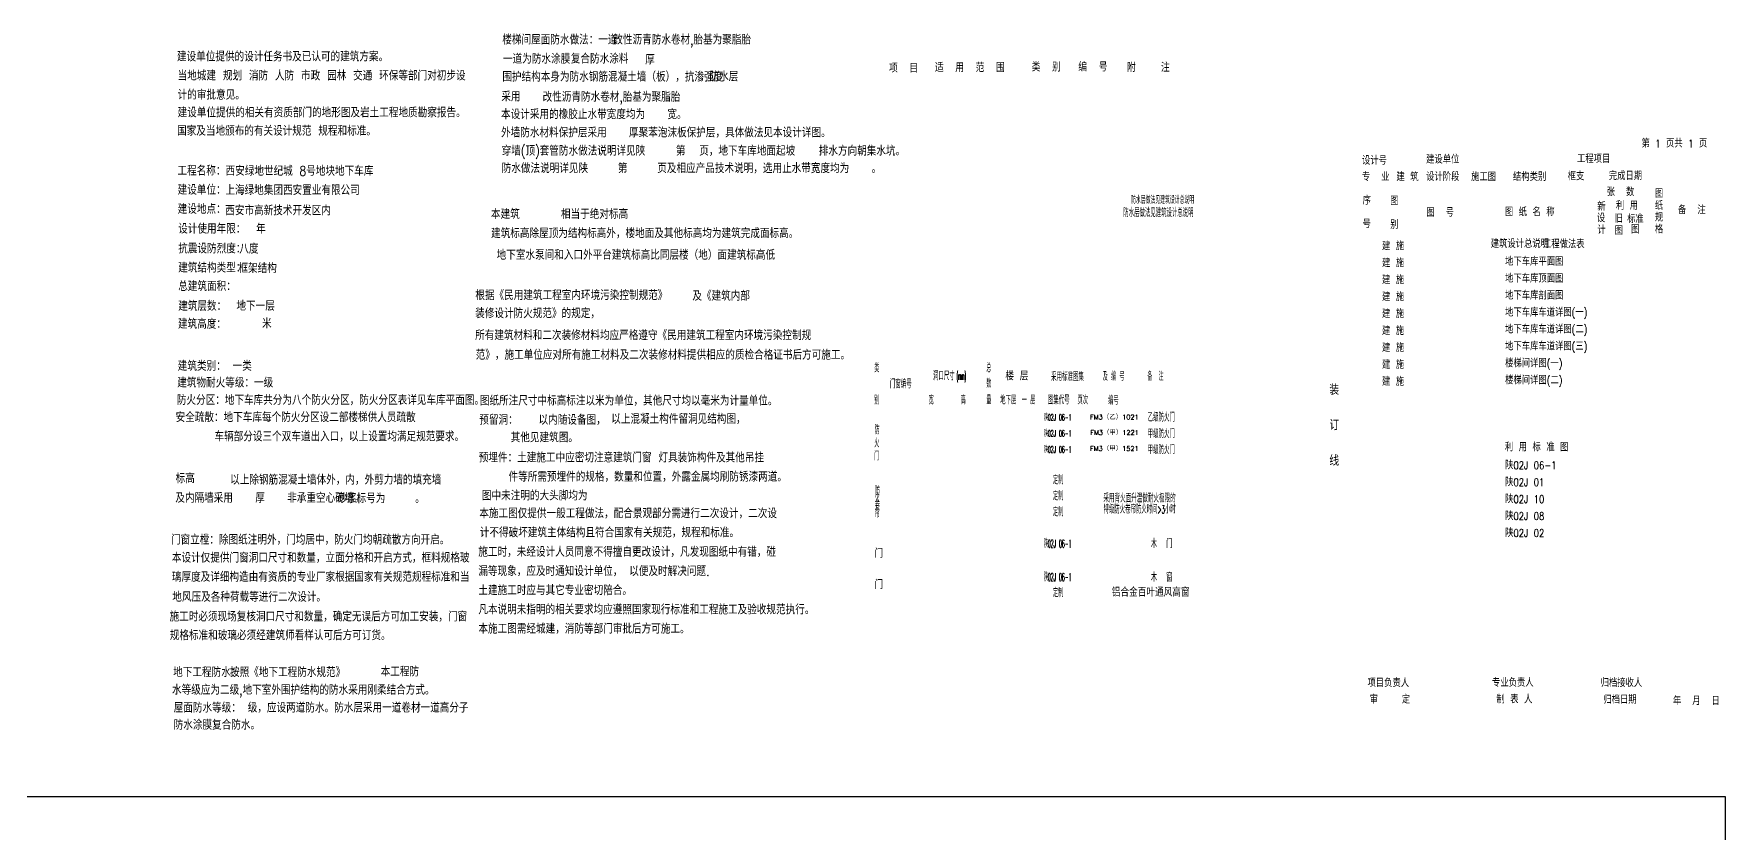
# Model space of a CAD drawing. Extents: x -542930 to 249594, y -301235 to 84515.
# Drawn here: x 165040 to 249594, y -92811 to -52852 of the extents above; entities that cross this region are included whole.
import ezdxf
from ezdxf.enums import TextEntityAlignment as Align

# ---------------------------------------------------------------- set-up
doc = ezdxf.new("R2010")
doc.units = 0
doc.header["$LTSCALE"] = 1000
doc.header["$MEASUREMENT"] = 0
doc.linetypes.add('10', pattern=[0])
for name, color, linetype in [('1', 7, 'CONTINUOUS'), ('230', 2, 'CONTINUOUS'), ('DOTE', 1, 'CONTINUOUS'), ('PUB_TEXT', 7, 'CONTINUOUS'), ('TEXT', 7, 'CONTINUOUS'), ('中文', 2, 'CONTINUOUS')]:
    doc.layers.add(name, color=color, linetype=linetype)
doc.styles.add('_HZFS1', font='txt', dxfattribs={"width": 0.8, "bigfont": 'HZTXT.SHX'})
doc.styles.add('_HZTXT', font='txt.shx', dxfattribs={"width": 0.8, "bigfont": 'hztxt.shx'})

# ---------------------------------------------------------------- blocks, each defined once
blk = doc.blocks.new('A$C78BF5C94')
at = {"layer": '中文', "style": '_HZTXT'}
for s, width, p, p2 in [('采用背火面升温做耐火极限的', 0.700054, (-0.2, 6.9), (44.9, 6.9)), ('特级防火卷帘防火时间>3小时', 0.655987, (-0.1, 0), (45, 0))]:
    blk.add_text(s, height=5, dxfattribs=dict(at, width=width)).set_placement(p, p2, align=Align.FIT)

msp = doc.modelspace()

# ---------------------------------------------------------------- linework, layer by layer
at = {"layer": 'TEXT'}
msp.add_lwpolyline([(-122155.993, -301235.058), (-122155.993, -90985.058), (249594.007, -90985.058), (249594.007, -301235.058)], close=True, dxfattribs=at)

# ---------------------------------------------------------------- block references
at = {"layer": 'DOTE', "color": 2, "linetype": '10', "xscale": 80, "yscale": 80, "zscale": 80}
msp.add_blockref('A$C78BF5C94', (218527.909, -76826.393), dxfattribs=at)

# ---------------------------------------------------------------- texts
at = {"layer": '1', "style": '_HZFS1', "width": 0.8}
for s, p in [('项  目', (207794.146, -54786.073)), (' 适  用  范  围', (209793.48, -54757.225)), ('类  别', (214922.751, -54729.598)), ('编  号', (217255.385, -54727.43)), ('附    注', (219687.123, -54751.703))]:
    msp.add_text(s, height=406.56, dxfattribs=at).set_placement(p)
at = {"layer": '230', "style": '_HZTXT'}
for s, p in [('FM3（乙）1021', (219058.185, -72131.845)), ('FM3（甲）1221', (219066.35, -72903.335)), ('FM3（甲）1521', (219058.185, -73705.474))]:
    msp.add_text(s, height=240, dxfattribs=at).set_placement(p, align=Align.CENTER)
at = {"layer": 'PUB_TEXT', "style": '_HZTXT', "width": 0.8}
for s, height, p in [('第 1 页共 1 页', 384.9178, (245410.771, -58531.226)), ('设计号', 384.9178, (231438.318, -59387.034)), ('建设单位', 384.9178, (234641.012, -59331.243)), ('工程项目', 384.9178, (242188.377, -59301.556)), ('专  业', 384.9178, (231435.522, -60204.227)), ('建 筑', 384.9178, (233160.587, -60204.227)), ('设计阶段', 384.9178, (234642.946, -60197.246)), ('施工图', 384.9178, (236895.718, -60203.052)), ('结构类别', 384.9178, (238987.321, -60199.058)), ('框支', 384.9178, (241719.509, -60170.319)), ('完成日期', 384.9178, (243778.196, -60153.509)), ('张  数', 384.9178, (243671.628, -60961.747)), ('图  号', 384.9178, (234655.493, -61983.486)), ('图 纸 名 称', 384.9178, (238580.649, -61960.526)), ('利 用', 384.9178, (244131.121, -61640.982)), ('备  注', 384.9178, (247239.876, -61860.405)), ('图', 384.918, (244885.629, -62827.606)), ('建筑设计总说明  ', 384.9178, (237875.053, -63547.75)), ('工程做法表', 384.9178, (240486.193, -63566.1)), ('地下车库平面图', 384.9178, (238594.346, -64436.613)), ('地下车库顶面图', 384.9178, (238594.346, -65283.672)), ('地下车库剖面图', 384.9178, (238594.346, -66130.731)), ('地下车库车道详图(一)', 384.91781, (238594.346, -66977.789)), ('地下车库车道详图(二)', 384.91781, (238594.346, -67824.848)), ('地下车库车道详图(三)', 384.91781, (238594.346, -68671.907)), ('楼梯间详图(一)', 384.9178, (238594.346, -69518.966)), ('楼梯间详图(二)', 384.9178, (238594.346, -70366.025)), ('利 用 标 准 图', 384.9178, (238580.649, -73714.37)), ('陕02J 06-1', 384.9178, (238594.346, -74613.02)), ('陕02J 01', 384.9178, (238594.346, -75460.079)), ('陕02J 10', 384.9178, (238594.346, -76307.138)), ('陕02J 08', 384.9178, (238594.346, -77154.197)), ('陕02J 02', 384.9178, (238594.346, -78001.256)), ('项目负责人', 384.9178, (231713.149, -85500.823)), ('专业负责人', 384.9178, (237938.752, -85487.49)), ('归档接收人', 384.9178, (243367.418, -85498.668)), ('审    定', 384.9178, (231820.724, -86326.7)), ('制 表 人', 384.9178, (238157.518, -86318.982)), ('归档日期', 384.9178, (243502.356, -86335.838)), ('年  月  日', 384.9178, (246982.464, -86398.744))]:
    msp.add_text(s, height=height, dxfattribs=at).set_placement(p)
for s, height, p in [('图', 384.918, (246287.363, -60810.11)), ('序', 384.918, (231675.819, -61143.416)), ('图', 384.918, (233054.587, -61175.113)), ('新', 384.918, (243405.388, -61445.321)), ('纸', 384.918, (246287.363, -61400.51)), ('号', 384.918, (231675.819, -62324.216)), ('别', 384.918, (233054.587, -62355.913)), ('设', 384.918, (243389.456, -62027.136)), ('计', 384.918, (243411.267, -62617.324)), ('图', 384.918, (244280.283, -62656.917)), ('旧', 384.918, (244272.871, -62055.938)), ('标', 384.918, (244903.965, -62067.547)), ('准', 384.918, (245309.602, -62074.447)), ('格', 384.918, (246287.363, -62581.31)), ('规', 384.918, (246287.363, -61990.91)), ('建 施', 384.9178, (232991.487, -63419.328)), ('建 施', 384.9178, (232991.487, -64266.387)), ('建 施', 384.9178, (232991.487, -65113.446)), ('建 施', 384.9178, (232991.487, -65960.504)), ('建 施', 384.9178, (232991.487, -66807.563)), ('建 施', 384.9178, (232991.487, -67654.622)), ('建 施', 384.9178, (232991.487, -68501.681)), ('建 施', 384.9178, (232991.487, -69348.74)), ('建 施', 384.9178, (232991.487, -70195.799)), ('装', 529.412, (230049.891, -70611.115)), ('订', 529.412, (230049.891, -72382.315)), ('线', 529.412, (230049.891, -74153.515))]:
    msp.add_text(s, height=height, dxfattribs=at).set_placement(p, align=Align.MIDDLE)
at = {"layer": 'TEXT', "style": '_HZTXT'}
for s, height, width, p in [('楼梯间屋面防水做法：一道', 480, 0.8, (188461.291, -53384.105)), ('改性沥青防水卷材,胎基为聚脂胎', 480, 0.8, (194009.756, -53384.105)), ('建设单位提供的设计任务书及已认可的建筑方案。', 480, 0.8, (172195.876, -54231.233)), ('一道为防水涂膜', 480, 0.8, (188496.785, -54344.917)), ('复合防水涂料', 480, 0.8, (191886.651, -54334.536)), ('厚', 480, 0.8, (195602.625, -54380.605)), ('当地城建 规划 消防 人防 市政 园林 交通 环保等部门对初步设', 480, 0.8, (172228.884, -55183.194)), ('围护结构本身为防水钢筋混凝土墙（板），抗渗强度', 480, 0.8, (188464.182, -55240.331)), ('，防水层', 480, 0.8, (198340.434, -55223.889)), ('计的审批意见。', 480, 0.8, (172228.884, -56143.194)), ('采用', 480, 0.8, (188412.879, -56228.194)), ('改性沥青防水卷材,胎基为聚脂胎', 480, 0.8, (190476.158, -56246.454)), ('建设单位提供的相关有资质部门的地形图及岩土工程地质勘察报告。', 480, 0.8, (172228.884, -57027.377)), ('本设计采用的橡胶止水带宽度均为   宽。', 480, 0.8, (188399.315, -57116.297)), ('国家及当地颁布的有关设计规范 规程和标准。', 480, 0.8, (172201.911, -57943.736)), ('外墙防水材料保护层采用   厚聚苯泡沫板保护层，具体做法见本设计详图。', 480, 0.8, (188399.315, -58026.297)), ('穿墙(顶)套管防水做法说明详见陕    第  页，地下车库地面起坡   排水方向朝集水坑。', 480, 0.8, (188429.621, -58941.203)), ('工程名称：', 480, 0.8, (172220.612, -59935.124)), ('西安绿地世纪城 8号地块地下车库', 480, 0.8, (174626.223, -59947.859)), ('防水做法说明详见陕    第    页及相应产品技术说明，选用止水带宽度均为   。', 480, 0.8, (188429.621, -59812.745)), ('建设单位：', 480, 0.8, (172231.347, -60892.827)), ('上海绿地集团西安置业有限公司', 480, 0.8, (174617.276, -60905.928)), ('建设地点：', 480, 0.8, (172231.347, -61850.536)), ('西安市高新技术开发区内', 480, 0.8, (174609.356, -61922.61)), ('本建筑', 480, 0.8, (187893.338, -62101.94)), ('相当于绝对标高', 480, 0.8, (191392.005, -62101.94)), ('防水层做法见建筑设计总说明', 400, 0.5, (219506.191, -62007.353)), ('防水层做法见建筑设计总说明', 360, 0.5, (219890.853, -61343.107)), ('设计使用年限：', 480, 0.8, (172258.002, -62837.491)), ('年', 480, 0.8, (176151.379, -62837.491)), ('建筑标高除屋顶为结构标高外，楼地面及其他标高均为建筑完成面标高。', 480, 0.8, (187899.727, -63063.103)), ('抗震设防烈度：', 480, 0.8, (172258.002, -63826.739)), ('八度', 480, 0.8, (175311.927, -63838.876)), ('建筑结构类型：', 480, 0.8, (172258.002, -64784.446)), (' 地下室水泵间和入口外平台建筑标高比同层楼（地）面建筑标高低', 480, 0.8, (187835.803, -64145.616)), ('框架结构', 480, 0.8, (175270.544, -64810.2)), ('总建筑面积：', 480, 0.8, (172258.002, -65710.613)), ('根据《民用建筑工程室内环境污染控制规范》', 480, 0.8, (187112.732, -66159.894)), ('及《建筑内部', 480, 0.8, (197961.57, -66192.778)), ('建筑层数：', 480, 0.8, (172258.002, -66699.858)), ('地下一层', 480, 0.8, (175167.541, -66693.526)), ('装修设计防火规范》的规定，', 480, 0.8, (187103.897, -67064.053)), ('建筑高度：', 480, 0.8, (172245.276, -67594.485)), ('米', 480, 0.8, (176450.504, -67571.867)), ('所有建筑材料和二次装修材料均应严格遵守《民用建筑工程室内环境污染控制规', 480, 0.8, (187103.897, -68160.584)), ('建筑类别： 一类', 480, 0.8, (172235.2, -69695.565)), ('范》，施工单位应对所有施工材料及二次装修材料提供相应的质检合格证书后方可施工。', 480, 0.8, (187128.116, -69141.158)), ('建筑物耐火等级：一级', 480, 0.8, (172209.524, -70531.534)), ('防火分区：地下车库共分为八个防火分区，防火分区表详见车库平面图。', 480, 0.8, (172188.93, -71398.464)), ('图纸所注尺寸中标高标注以米为单位，其他尺寸均以毫米为计量单位。', 480, 0.8, (187336.883, -71431.07)), ('安全疏散：地下车库每个防火分区设二部楼梯供人员疏散', 480, 0.8, (172127.146, -72260.982)), ('预留洞：', 480, 0.8, (187310.425, -72391.07)), ('以内随设备图，', 480, 0.8, (190271.986, -72391.07)), ('以上混凝土构件留洞见结构图，', 480, 0.8, (193904.652, -72345.923)), ('车辆部分设三个双车道出入口，以上设置均满足规范要求。', 480, 0.8, (174072.537, -73220.982)), ('其他见建筑图。', 480, 0.8, (188880.279, -73269.7)), ('预埋件：土建施工中应密切注意建筑门窗 灯具装饰构件及其他吊挂', 480, 0.8, (187283.499, -74274.847)), ('标高', 480, 0.8, (172127.461, -75316.808)), ('以上除钢筋混凝土墙体外，内，外剪力墙的填充墙', 480, 0.8, (174855.297, -75382.508)), ('件等所需预埋件的规格，数量和位置，外露金属均刷防锈漆两道。', 480, 0.8, (188770.777, -75234.847)), ('及内隔墙采用   厚   非承重空心砖墙。', 480, 0.8, (172113.673, -76292.701)), ('砂浆标号为    。', 480, 0.8, (180214.134, -76314.472)), (' 图中未注明的大头脚均为', 480, 0.8, (187098.621, -76175.743)), ('本施工图仅提供一般工程做法，配合景观部分需进行二次设计，二次设', 480, 0.8, (187309.687, -77063.296)), ('计不得破坏建筑主体结构且符合国家有关规范，规程和标准。', 480, 0.8, (187336.371, -78023.296)), ('门窗立樘：除图纸注明外，门均居中，防火门均朝疏散方向开启。', 480, 0.8, (171895.036, -78380.81)), ('施工时，未经设计人员同意不得擅自更改设计，凡发现图纸中有错，碰', 480, 0.8, (187263.838, -78991.685)), ('本设计仅提供门窗洞口尺寸和数量，立面分格和开启方式，框料规格玻', 480, 0.8, (171942.578, -79283.644)), ('漏等现象，应及时通知设计单位， 以便及时解决问题.', 480, 0.8, (187263.838, -79951.685)), ('璃厚度及详细构造由有资质的专业厂家根据国家有关规范规程标准和当', 480, 0.8, (171942.578, -80243.644)), ('地风压及各种荷载等进行二次设计。', 480, 0.8, (171965.581, -81243.893)), ('土建施工时应与其它专业密切陪合。', 480, 0.8, (187263.838, -80911.685)), ('施工时必须现场复核洞口尺寸和数量，确定无误后方可加工安装，门窗', 480, 0.8, (171824.446, -82225.692)), ('凡本说明未指明的相关要求均应遵照国家现行标准和工程施工及验收规范执行。', 480, 0.8, (187263.838, -81871.685)), ('规格标准和玻璃必须经建筑师看样认可后方可订货。', 480, 0.8, (171837.053, -83162.179)), ('本施工图需经城建，消防等部门审批后方可施工。', 480, 0.8, (187263.838, -82831.685)), ('地下工程防水：', 480, 0.8, (172006.492, -85006.024)), ('按照《地下工程防水规范》', 480, 0.8, (174850.463, -85006.024)), ('本工程防', 480, 0.8, (182379.094, -84975.063)), ('水等级应为二级,地下室外围护结构的防水采用刚柔结合方式。', 480, 0.8, (171951.102, -85889.627)), ('屋面防水等级： 级，应设两道防水。防水层采用一道卷材一道高分子', 480, 0.8, (172031.98, -86778.315)), ('防水涂膜复合防水。', 480, 0.8, (172031.98, -87636.884))]:
    msp.add_text(s, height=height, dxfattribs=dict(at, width=width)).set_placement(p)
at = {"layer": '中文', "style": '_HZTXT'}
for s, height, width, p, p2 in [('类', 400, 0.694531, (207059.107, -69766.474), (207304.107, -69766.474)), ('总', 400, 0.688385, (212659.121, -69766.474), (212904.121, -69766.474)), ('门窗编号', 400, 0.694531, (207839.107, -70566.474), (208924.107, -70566.474)), ('洞口尺寸', 400, 0.693134, (209991.123, -70166.474), (211076.123, -70166.474)), ('(mm)', 400, 0.39375, (211172.754, -70154.482), (211645.254, -70154.482)), ('数', 400, 0.653676, (212659.121, -70544.609), (212904.121, -70544.609)), ('采用标准图集', 400, 0.695456, (215889.886, -70205.175), (217534.886, -70205.175)), ('及 编 号', 400, 0.693134, (218479.222, -70191.015), (219564.222, -70191.015)), ('备  注', 400, 0.681567, (220709.588, -70188.876), (221514.588, -70188.876)), ('别', 400, 0.707159, (207059.107, -71366.474), (207304.107, -71366.474)), ('宽', 400, 0.682346, (209779.121, -71366.474), (210024.121, -71366.474)), ('高', 400, 0.713647, (211379.121, -71366.474), (211624.121, -71366.474)), ('量', 400, 0.66485, (212659.121, -71366.474), (212904.121, -71366.474)), ('地下层', 400, 0.692649, (213350.572, -71371.806), (214155.572, -71371.806)), ('一 层', 400, 0.689992, (214435.371, -71371.806), (215100.371, -71371.806)), ('图集代号', 400, 0.694531, (215733.636, -71366.474), (216818.636, -71366.474)), ('页次', 400, 0.680357, (217213.622, -71366.474), (217738.622, -71366.474)), ('编号', 400, 0.688791, (218749.637, -71389.413), (219274.637, -71389.413)), ('陕02J 06-1', 320, 0.568452, (215547.171, -72186.132), (216912.171, -72186.132)), ('乙级防火门', 400, 0.706994, (220721.873, -72232.831), (222086.873, -72232.831)), ('防', 400, 0.707159, (207069.356, -72859.455), (207314.356, -72859.455)), ('陕02J 06-1', 320, 0.568452, (215547.171, -72988.261), (216912.171, -72988.261)), ('甲级防火门', 400, 0.706994, (220721.873, -73057.559), (222086.873, -73057.559)), ('火', 400, 0.676413, (207059.107, -73521.066), (207304.107, -73521.066)), ('陕02J 06-1', 320, 0.568452, (215547.171, -73790.399), (216912.171, -73790.399)), ('甲级防火门', 400, 0.706994, (220721.873, -73857.559), (222086.873, -73857.559)), ('门', 400, 0.740833, (207048.858, -74170.304), (207293.858, -74170.304)), ('定制', 400, 0.709309, (215984.373, -75367.091), (216509.373, -75367.091)), ('火', 400, 0.676413, (207086.87, -76258.695), (207331.87, -76258.695)), ('防', 400, 0.707159, (207086.87, -75906.077), (207331.87, -75906.077)), ('定制', 400, 0.709309, (215984.373, -76167.091), (216509.373, -76167.091)), ('卷', 400, 0.653676, (207086.87, -76631.754), (207331.87, -76631.754)), ('帘', 400, 0.700788, (207076.621, -77046.19), (207321.621, -77046.19)), ('定制', 400, 0.709309, (215984.373, -76967.091), (216509.373, -76967.091)), ('陕02J 06-1', 400, 0.454761, (215547.171, -78539.014), (216912.171, -78539.014)), ('木  门', 400, 0.95691, (220879.388, -78552.296), (221964.388, -78552.296)), ('陕02J 06-1', 400, 0.454761, (215547.171, -80207.54), (216912.171, -80207.54)), ('木  窗', 400, 0.938658, (220879.388, -80233.192), (221964.388, -80233.192)), ('定制', 400, 0.709309, (215984.373, -81007.434), (216509.373, -81007.434))]:
    msp.add_text(s, height=height, dxfattribs=dict(at, width=width)).set_placement(p, p2, align=Align.FIT)
at = {"layer": '中文', "style": '_HZTXT', "width": 0.8}
for s, p in [('楼 层', (213610.157, -70166.474)), ('门', (207070.22, -79034.825)), ('门', (207070.22, -80598.556)), ('铝合金百叶通风高窗', (218930.717, -80980.892))]:
    msp.add_text(s, height=400, dxfattribs=at).set_placement(p)

doc.saveas('drawing.dxf')
